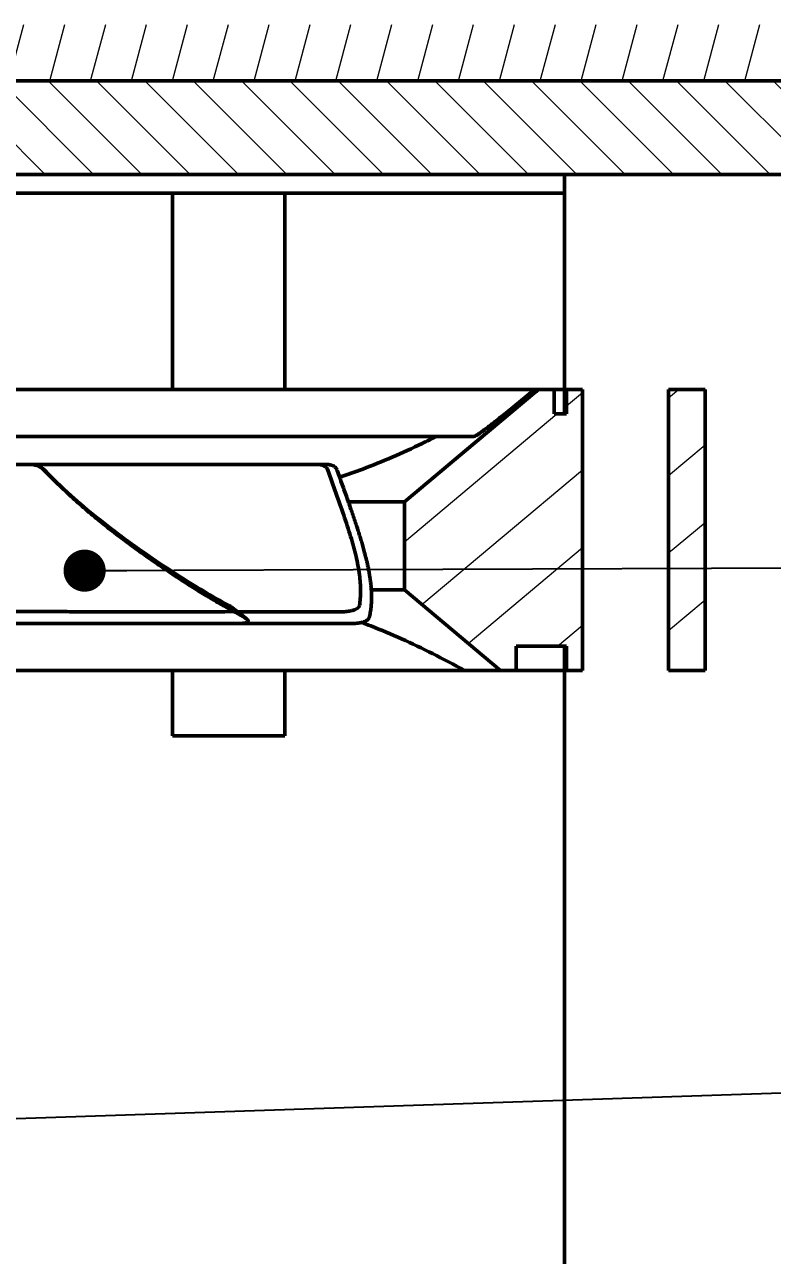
# Model space of a CAD drawing. Header units: inches. Extents: x -2049 to -860, y -317 to 524.
# Drawn here: x -1084.47 to -1057.87, y 99.34 to 143.17 of the extents above; entities that cross this region are included whole.
import ezdxf

# ---------------------------------------------------------------- set-up
doc = ezdxf.new("R2010")
doc.units = ezdxf.units.IN
doc.header["$LTSCALE"] = 2.5746062992
doc.header["$MEASUREMENT"] = 0
doc.header["$PDMODE"] = 3
doc.header["$PDSIZE"] = 0.3125
doc.layers.get('0').update_dxf_attribs({"linetype": 'CONTINUOUS', "lineweight": 50})
doc.layers.get('Defpoints').update_dxf_attribs({"linetype": 'CONTINUOUS'})
for name, color, linetype, lineweight in [('dim', 7, 'CONTINUOUS', 9), ('from', 7, 'CONTINUOUS', 15), ('细实线', 7, 'CONTINUOUS', 9), ('风扇', 7, 'CONTINUOUS', 50)]:
    doc.layers.add(name, color=color, linetype=linetype, lineweight=lineweight)
doc.styles.add('TEXTSTYLE_1', font='gdt', dxfattribs={"width": 0.8})
doc.dimstyles.new('ISO-25', dxfattribs={"dimtxt": 5, "dimasz": 5, "dimexe": 1.25, "dimexo": 0.625, "dimtad": 1, "dimdec": 0, "dimlfac": 1.5, "dimdsep": 46, "dimtxsty": 'TEXTSTYLE_1', "dimcen": 2.5, "dimclrd": 256, "dimclre": 256, "dimclrt": 256, "dimadec": 0, "dimazin": 0, "dimtfac": 1, "dimtdec": 0, "dimtmove": 0, "dimatfit": 3, "dimfxl": 1, "dimlwd": 25, "dimarcsym": 0})
doc.dimstyles.new('ISO-25$0', dxfattribs={"dimtxt": 5, "dimasz": 5, "dimexe": 1.25, "dimexo": 0.625, "dimtad": 1, "dimdec": 0, "dimlfac": 1.5, "dimdsep": 46, "dimtxsty": 'TEXTSTYLE_1', "dimcen": 2.5, "dimclrd": 256, "dimclre": 256, "dimclrt": 256, "dimadec": 0, "dimazin": 0, "dimtfac": 1, "dimtdec": 0, "dimtmove": 0, "dimatfit": 3, "dimfxl": 1, "dimlwd": 25, "dimarcsym": 0})

# ---------------------------------------------------------------- blocks, each defined once
blk = doc.blocks.new('*D57')
at = {"layer": 'Defpoints', "color": 0, "transparency": 16777216}
for p in [(-1231.84454690775, 446.9677767412457), (-1055.929901698032, 446.9677767412456), (-1171.592852007335, 52.36996969744924)]:
    blk.add_point(p, dxfattribs=at)
at = {"layer": 'dim', "lineweight": -2, "transparency": 16777216}
for p, q in [((-1056.554901698032, 446.9677767412456), (-1233.09454690775, 446.9677767412457)), ((-1172.217852007335, 52.36996969744924), (-1233.09454690775, 52.36996969744926))]:
    blk.add_line(p, q, dxfattribs=at)
at = {"layer": 'dim', "lineweight": 25, "transparency": 16777216}
blk.add_line((-1231.84454690775, 57.36996969744925), (-1231.84454690775, 441.9677767412457), dxfattribs=at)
at = {"layer": 'dim', "transparency": 16777216}
for points in [[(-1232.677880241083, 441.9677767412457), (-1231.011213574416, 441.9677767412457), (-1231.84454690775, 446.9677767412457)], [(-1232.677880241083, 57.36996969744926), (-1231.011213574416, 57.36996969744925), (-1231.84454690775, 52.36996969744925)]]:
    blk.add_solid(points, dxfattribs=at)
at = {"layer": 'dim', "transparency": 16777216, "insert": (-1234.96954690775, 248.0723433727648), "char_height": 5, "attachment_point": 5, "rotation": 90, "style": 'TEXTSTYLE_1'}
blk.add_mtext('592', dxfattribs=at)

msp = doc.modelspace()

# ---------------------------------------------------------------- hatches: boundary and pattern name
at = {"layer": '细实线', "linetype": 'Continuous'}
h = msp.add_hatch(dxfattribs=at)
h.set_pattern_fill('DEFAULT__3', color=256, scale=1.405120247766246, angle=74.99999999999999, style=0, pattern_type=0)
h.set_pattern_definition([(74.99999999999999, (-1203.723529003851, 1516.918950804064), (-1.357241936087143, 0.3636718801277024), [])])
edge = h.paths.add_edge_path()
edge.add_line((-1108.216620814093, 141.1671165618664), (-976.2209535462748, 141.1671165618664))
edge.add_line((-1108.216620814093, 142.500407055691), (-1108.216620814093, 141.1671165618755))
edge.add_arc((-1107.549975373305, 142.5004068609669), 0.6666454424815658, 89.99997660799998, 179.999983231)
edge.add_line((-1107.549975100687, 143.167052303457), (-976.8875992596812, 143.167052303457))
edge.add_arc((-976.8875990615674, 142.5004067864611), 0.6666455152925597, 2.311789999609594e-05, 90.00001704299999)
edge.add_line((-976.2209535462749, 142.500407055691), (-976.2209535462749, 141.1671165618755))
h = msp.add_hatch(dxfattribs=at)
h.set_pattern_fill('DEFAULT__49', color=256, scale=1.216287576733803, angle=-45.00000000000001, style=0, pattern_type=0)
h.set_pattern_definition([(315, (-1203.723529003851, 1516.918950804064), (0.8600451932628668, 0.8600451932628661), [])])
edge = h.paths.add_edge_path()
edge.add_line((-1118.882951133041, 141.1004520384518), (-1118.882951133041, 137.9005548532944))
edge.add_line((-1118.816286574061, 141.1671165618664), (-1118.882951133041, 141.1004520384457))
edge.add_line((-1100.883517375671, 141.1671165618664), (-1118.816286574061, 141.1671165618664))
edge.add_line((-1100.883517375671, 137.8338903281585), (-1100.883517375671, 141.1671165618513))
edge.add_line((-1100.883517375671, 137.8338903281585), (-1118.816286574061, 137.8338903281585))
edge.add_line((-1118.882951133041, 137.9005548532999), (-1118.816286574061, 137.8338903281858))
edge = h.paths.add_edge_path()
edge.add_line((-965.5546232273273, 141.1004520384518), (-965.5546232273273, 137.9005548532944))
edge.add_line((-965.621287786307, 137.8338903281585), (-965.5546232273273, 137.9005548532726))
edge.add_line((-965.621287786307, 137.8338903281585), (-1033.068729448529, 137.8338903281585))
edge.add_line((-1033.068729448529, 137.8338903281585), (-1033.068729448529, 141.1671165618513))
edge.add_line((-965.621287786307, 141.1671165618664), (-1033.068729448529, 141.1671165618664))
edge.add_line((-965.5546232273273, 141.1004520384518), (-965.621287786307, 141.1671165618724))
edge = h.paths.add_edge_path()
edge.add_line((-1036.965294754792, 141.1671165618664), (-1038.977438329633, 141.1671165618664))
edge.add_line((-1036.965294754792, 137.8338903281585), (-1036.965294754792, 141.1671165618513))
edge.add_line((-1036.965294754792, 137.8338903281585), (-1038.977438329633, 137.8338903281585))
edge.add_line((-1038.977438329633, 137.8338903281585), (-1038.977438329633, 141.1671165618513))
edge = h.paths.add_edge_path()
edge.add_line((-1049.545352591819, 141.1671165618664), (-1098.216933936171, 141.1671165618664))
edge.add_line((-1049.545352591819, 137.8338903281585), (-1049.545352591819, 141.1671165618513))
edge.add_line((-1049.545352591819, 137.8338903281585), (-1098.216933936171, 137.8338903281585))
edge.add_line((-1098.216933936171, 137.8338903281585), (-1098.216933936171, 141.1671165618513))
h = msp.add_hatch(dxfattribs=at)
h.set_pattern_fill('DEFAULT__4', color=256, scale=0.7623405151507858, angle=35, style=0, pattern_type=0)
h.set_pattern_definition([(34.99999999999999, (-1203.723529003851, 1516.918950804064), (-0.4372605563491244, 0.6244727916209943), [])])
edge = h.paths.add_edge_path()
edge.add_line((-1102.216809014143, 137.1672450821193), (-1096.883642126678, 137.1672450821193))
edge.add_line((-1102.216809014143, 137.8338903281585), (-1102.216809014143, 137.1672450820975))
edge.add_line((-1102.216809014143, 137.8338903281585), (-1096.883642126678, 137.8338903281585))
edge.add_line((-1096.883642126678, 137.8338903281585), (-1096.883642126678, 137.1672450820975))
edge = h.paths.add_edge_path()
edge.add_line((-987.5539322353835, 137.1672450821193), (-982.2207653462253, 137.1672450821193))
edge.add_line((-987.5539322353835, 137.8338903281585), (-987.5539322353835, 137.1672450820975))
edge.add_line((-987.5539322353835, 137.8338903281585), (-982.2207653462253, 137.8338903281585))
edge.add_line((-982.2207653462253, 137.8338903281585), (-982.2207653462253, 137.1672450820975))
h = msp.add_hatch(dxfattribs=at)
h.set_pattern_fill('ANSI31', color=256, scale=0.6666666659733333, angle=-5.000000000000007, style=0)
h.set_pattern_definition([(39.99999999999998, (-1850.866896881382, 3648.156070649478), (-1.360567105754851, 1.621460736248851), [])])
edge = h.paths.add_edge_path()
edge.add_line((-1066.97862255718, 121.0344301111796), (-1065.188076026582, 121.0344301111796))
edge.add_line((-1066.97862255718, 121.0344301111796), (-1066.97862255718, 120.1677912897763))
edge.add_line((-1067.54527298062, 120.1677912897551), (-1066.97862255718, 120.1677912897551))
edge.add_line((-1067.54527298062, 120.1677912897551), (-1070.961537177707, 123.0343658510355))
edge.add_line((-1070.961537177707, 123.0343658510629), (-1070.961537177707, 126.1675985111062))
edge.add_line((-1070.961537177707, 126.1675985110929), (-1066.194657744104, 130.1674699908467))
edge.add_line((-1066.194657744104, 130.1674699908399), (-1065.628007489992, 130.1674699908399))
edge.add_line((-1065.628007489992, 129.3008311711422), (-1065.628007489992, 130.1674699908521))
edge.add_line((-1065.628007489992, 129.3008311711422), (-1065.188076026582, 129.3008311711422))
edge.add_line((-1065.188076026581, 129.3008311711422), (-1065.188076026581, 130.1674699908521))
edge.add_line((-1065.188076026581, 130.1674699908399), (-1064.62089490582, 130.1674699908399))
edge.add_line((-1064.62089490582, 120.1677912897551), (-1064.62089490582, 130.1674699908326))
edge.add_line((-1065.188076026581, 120.1677912897551), (-1064.62089490582, 120.1677912897551))
edge.add_line((-1065.188076026581, 121.0344301111796), (-1065.188076026581, 120.1677912897763))
edge = h.paths.add_edge_path()
edge.add_line((-1086.627880766412, 128.5008568748591), (-1086.658845004636, 128.5008568748591))
edge.add_line((-1086.658845004636, 128.5008568748591), (-1086.658845004636, 129.3341634328592))
edge.add_line((-1107.793295303251, 129.3341634328689), (-1086.658845004636, 129.3341634328689))
edge.add_line((-1107.793295303251, 129.3341634328689), (-1107.793295303251, 130.167469990869))
edge.add_line((-1107.793295303251, 130.1674699908399), (-1085.794551686109, 130.1674699908399))
edge.add_line((-1085.794551686109, 129.334163436245), (-1085.794551686109, 130.1674699908582))
edge.add_arc((-1086.627867150756, 129.3341723411828), 0.8333154646469872, 269.9990637963, 359.9993876627)
edge = h.paths.add_edge_path()
edge.add_line((-1128.399770962779, 129.3008311711422), (-1127.959839499368, 129.3008311711422))
edge.add_line((-1127.959839499368, 129.3008311711422), (-1127.959839499368, 130.1674699908521))
edge.add_line((-1127.959839499368, 130.1674699908399), (-1127.393189243563, 130.1674699908399))
edge.add_line((-1127.393189243563, 130.1674699908399), (-1122.62630980996, 126.1675985110862))
edge.add_line((-1122.62630980996, 123.0343658510629), (-1122.62630980996, 126.1675985111062))
edge.add_line((-1122.62630980996, 123.0343658510629), (-1126.042574007047, 120.1677912897824))
edge.add_line((-1126.609224430487, 120.1677912897551), (-1126.042574007047, 120.1677912897551))
edge.add_line((-1126.609224430487, 121.0344301111796), (-1126.609224430487, 120.1677912897763))
edge.add_line((-1128.399770962779, 121.0344301111796), (-1126.609224430487, 121.0344301111796))
edge.add_line((-1128.399770962779, 121.0344301111796), (-1128.399770962779, 120.1677912897763))
edge.add_line((-1128.966952081847, 120.1677912897551), (-1128.399770962779, 120.1677912897551))
edge.add_line((-1128.966952081847, 120.1677912897551), (-1128.966952081847, 130.1674699908326))
edge.add_line((-1128.966952081847, 130.1674699908399), (-1128.399770962779, 130.1674699908399))
edge.add_line((-1128.399770962779, 129.3008311711422), (-1128.399770962779, 130.1674699908521))
edge.add_line((-1126.565429735251, 122.1677270296578), (-1126.565429735251, 128.1675342509816))
edge.add_line((-1125.214814236277, 122.1677270296578), (-1126.565429735251, 122.1677270296578))
edge.add_line((-1123.492952429389, 123.612534882287), (-1125.214814236277, 122.1677270296535))
edge.add_line((-1123.492952429389, 123.612534882287), (-1123.492952429389, 125.5894294798706))
edge.add_line((-1126.565429735251, 128.1675342509761), (-1123.492952429388, 125.5894294798694))
edge = h.paths.add_edge_path()
edge.add_line((-1060.25740782545, 120.1677912897551), (-1060.25740782545, 130.1674699908326))
edge.add_line((-1061.558271511369, 120.1677912897551), (-1060.25740782545, 120.1677912897551))
edge.add_line((-1061.558271511369, 120.1677912897551), (-1061.558271511369, 130.1674699908326))
edge.add_line((-1061.558271511369, 130.1674699908399), (-1060.25740782545, 130.1674699908399))
edge = h.paths.add_edge_path()
edge.add_line((-1133.33043916391, 130.1674699908399), (-1132.029575476298, 130.1674699908399))
edge.add_line((-1132.029575476298, 120.1677912897551), (-1132.029575476298, 130.1674699908326))
edge.add_line((-1133.33043916391, 120.1677912897551), (-1132.029575476298, 120.1677912897551))
edge.add_line((-1133.33043916391, 120.1677912897551), (-1133.33043916391, 130.1674699908326))

# ---------------------------------------------------------------- linework, layer by layer
at = {"color": 7, "linetype": 'Continuous'}
for p, q in [((-1118.816286574061, 141.1671165618665), (-965.621287786307, 141.1671165618665)), ((-1108.216620814093, 141.1671165618665), (-976.2209535462749, 141.1671165618665)), ((-1049.545352591819, 141.1671165618665), (-1098.216933936171, 141.1671165618665)), ((-1118.816286574061, 137.8338903281585), (-965.621287786307, 137.8338903281585)), ((-1049.545352591819, 137.8338903281585), (-1098.216933936171, 137.8338903281585)), ((-1065.262935153049, 137.8338903281585), (-1065.262935153049, 129.3008311711422)), ((-1065.262935153049, 137.8338903281585), (-1065.262935153049, 129.3008311711422)), ((-1102.216861878311, 137.1672450821193), (-1065.262935153049, 137.1672450821193)), ((-1079.217598373833, 130.1674699908399), (-1079.217598373833, 137.1672450821193)), ((-1075.21772689408, 130.1674699908399), (-1075.21772689408, 137.1672450821193)), ((-1133.33043916391, 130.1674699908399), (-1065.262935153049, 130.1674699908399)), ((-1070.961537177707, 126.1675985110929), (-1066.194657744104, 130.1674699908399)), ((-1070.961537177707, 126.1675985110929), (-1066.274487514567, 130.1004850787231)), ((-1066.33069433887, 130.1674699908399), (-1067.348240411658, 129.3341634328689)), ((-1066.274487514567, 130.1004850787231), (-1066.194657744104, 130.1674699908399)), ((-1066.194657744104, 130.1674699908399), (-1065.628007489992, 130.1674699908399)), ((-1065.628007489992, 129.3008311711422), (-1065.628007489992, 130.1674699908399)), ((-1065.628007489992, 129.3008311711422), (-1065.628007489992, 130.1674699908399)), ((-1065.188076026581, 129.3008311711422), (-1065.188076026581, 130.1674699908399)), ((-1065.188076026581, 130.1674699908399), (-1064.62089490582, 130.1674699908399)), ((-1065.188076026581, 129.3008311711422), (-1065.188076026581, 130.1674699908399)), ((-1065.188076026581, 130.1674699908399), (-1064.62089490582, 130.1674699908399)), ((-1064.62089490582, 120.1677912897551), (-1064.62089490582, 130.1674699908399)), ((-1064.62089490582, 120.1677912897551), (-1064.62089490582, 130.1674699908399)), ((-1061.558271511369, 120.1677912897551), (-1061.558271511369, 130.1674699908399)), ((-1061.558271511369, 130.1674699908399), (-1060.25740782545, 130.1674699908399)), ((-1061.558271511369, 120.1677912897551), (-1061.558271511369, 130.1674699908399)), ((-1061.558271511369, 130.1674699908399), (-1060.25740782545, 130.1674699908399)), ((-1060.25740782545, 120.1677912897551), (-1060.25740782545, 130.1674699908399)), ((-1060.25740782545, 120.1677912897551), (-1060.25740782545, 130.1674699908399)), ((-1065.628007489992, 129.3008311711422), (-1065.188076026581, 129.3008311711422)), ((-1065.628007489992, 129.3008311711422), (-1065.188076026581, 129.3008311711422)), ((-1090.825318001569, 128.5008568748591), (-1068.482851406015, 128.5008568748591)), ((-1082.599153025324, 126.1675985110929), (-1082.570907504773, 126.1675985110929)), ((-1072.954386541286, 126.1675985110929), (-1070.961420182293, 126.1675985110929)), ((-1070.961537177707, 123.0343658510629), (-1070.961537177707, 126.1675985110929)), ((-1070.961537177707, 123.0343658510629), (-1070.961537177707, 126.1675985110929)), ((-1072.136894520736, 123.0343658510629), (-1070.961420182293, 123.0343658510629)), ((-1067.54527298062, 120.1677912897551), (-1070.961537177707, 123.0343658510629)), ((-1067.54527298062, 120.1677912897551), (-1070.961537177707, 123.0343658510629)), ((-1066.97862255718, 121.0344301111797), (-1065.188076026581, 121.0344301111797)), ((-1066.97862255718, 121.0344301111797), (-1066.97862255718, 120.1677912897551)), ((-1066.97862255718, 121.0344301111797), (-1066.97862255718, 120.1677912897551)), ((-1066.97862255718, 121.0344301111797), (-1065.188076026581, 121.0344301111797)), ((-1065.262935153049, 121.0344301111797), (-1065.262935153049, 77.16917287564917)), ((-1065.262935153049, 121.0344301111797), (-1065.262935153049, 77.16917287564917)), ((-1065.188076026581, 121.0344301111797), (-1065.188076026581, 120.1677912897551)), ((-1065.188076026581, 121.0344301111797), (-1065.188076026581, 120.1677912897551)), ((-1128.398331252371, 120.1677912897551), (-1065.262935153049, 120.1677912897551)), ((-1079.217598373833, 117.8345329260277), (-1079.217598373833, 120.1677912897551)), ((-1075.21772689408, 117.8345329260277), (-1075.21772689408, 120.1677912897551)), ((-1067.54527298062, 120.1677912897551), (-1066.97862255718, 120.1677912897551)), ((-1065.188076026581, 120.1677912897551), (-1064.62089490582, 120.1677912897551)), ((-1065.188076026581, 120.1677912897551), (-1064.62089490582, 120.1677912897551)), ((-1061.558271511369, 120.1677912897551), (-1060.25740782545, 120.1677912897551)), ((-1061.558271511369, 120.1677912897551), (-1060.25740782545, 120.1677912897551)), ((-1075.21772689408, 117.8345329260277), (-1079.217598373833, 117.8345329260277))]:
    msp.add_line(p, q, dxfattribs=at)
at = {"color": 7, "linetype": 'Continuous', "start_tangent": (1, -1.836909530733566e-16), "end_tangent": (0.7741338216798601, 0.6330219791850316)}
msp.add_spline([(-1068.482851404322, 128.5008568748592), (-1068.460111440472, 128.5069346760407), (-1068.420448235754, 128.5265383554232), (-1068.362282331758, 128.5613612072139), (-1068.283127443011, 128.6136340297898), (-1068.181043388505, 128.6853339617388), (-1068.054803172613, 128.7779255944792), (-1067.906110860447, 128.8906004330894), (-1067.737256435655, 129.0219030364928), (-1067.54986699705, 129.1708095941587), (-1067.348240409965, 129.334163432869)], degree=3, dxfattribs=at)
at = {"color": 7, "linetype": 'Continuous'}
for points, knots in [([(-1069.838128308841, 128.4952517406252), (-1069.999854451338, 128.4128093149521), (-1070.512462651703, 128.157423514814), (-1071.374152434495, 127.7607480990114), (-1072.356376988442, 127.3630388593711), (-1072.986668861902, 127.1407029063465), (-1073.264623103983, 127.0493831696213)], [0, 0, 0, 0, 0.4901232499607024, 1.546226692161676, 2.560325127458593, 3.35017799151946, 3.35017799151946, 3.35017799151946, 3.35017799151946]), ([(-1068.827807550364, 120.1677912897552), (-1069.199460831497, 120.3746319473621), (-1069.935805773647, 120.7662867485191), (-1071.043854003387, 121.2960417148726), (-1071.892383813079, 121.6537215880272), (-1072.370765385608, 121.8365314299484), (-1072.481359572407, 121.8777713855509)], [0, 0, 0, 0, 1.148402459668402, 2.251136596485397, 3.314998761389692, 3.633649223572026, 3.633649223572026, 3.633649223572026, 3.633649223572026])]:
    msp.add_open_spline(points, degree=3, knots=knots, dxfattribs=at)
for points in [[(-1083.40541744382, 126.9271514649801), (-1083.403804937941, 126.9266577762717), (-1083.402192368147, 126.9261642964759), (-1083.400579734463, 126.9256710257012)], [(-1083.431715778011, 122.2667406756494), (-1083.438233147936, 122.2647353056866), (-1083.444749470586, 122.2627265303319), (-1083.451264744059, 122.260714356707)]]:
    msp.add_open_spline(points, degree=3, dxfattribs=at)
at = {"layer": '风扇', "linetype": 'Continuous'}
for p, q in [((-1073.731469158229, 127.5008890048982), (-1121.189912190978, 127.5008890048982)), ((-1083.783567208105, 127.3137677241193), (-1083.766542886952, 127.2966224605045)), ((-1083.593270252108, 127.1142693499042), (-1083.408721586919, 126.9308115982784)), ((-1073.357363400031, 127.3137677292027), (-1073.350632557032, 127.2966224672759)), ((-1076.569217672637, 122.000601459593), (-1077.127401249337, 122.4299236703348)), ((-1079.99324582114, 122.2550020832131), (-1085.899167854036, 122.26675253293)), ((-1077.028534709146, 122.259365654045), (-1085.899162700341, 122.269582618493)), ((-1073.239971701028, 122.2550020832131), (-1076.905465830265, 122.2592239064302)), ((-1076.625009039102, 122.0369899356628), (-1076.639545803129, 122.0450305349854)), ((-1072.216595982152, 122.0369899356628), (-1072.214148313598, 122.0450305315899)), ((-1076.901494617193, 121.8343743517819), (-1076.966945960447, 121.8337638755974)), ((-1072.850069778896, 121.8343743517819), (-1072.907948497706, 121.8337638755974))]:
    msp.add_line(p, q, dxfattribs=at)
for points, start_tangent, end_tangent in [([(-1084.254992951761, 127.5008891403668), (-1084.171087956747, 127.4956365163446), (-1084.095503534571, 127.4816865428699), (-1084.026374455524, 127.4607439997046), (-1083.962134152131, 127.4335085123734), (-1083.900249895663, 127.3991200865522), (-1083.839733019499, 127.3561753275827), (-1083.780191773401, 127.3023971512293)], (0.999999999999999, -3.526510080076157e-08), (0.6998266510063744, -0.714312717611273)), ([(-1084.24725081655, 127.5008890048982), (-1084.163857659116, 127.4957422260358), (-1084.088344717017, 127.4819659863826), (-1084.020801732341, 127.4617783882356), (-1083.959109928876, 127.436142184229), (-1083.900369434381, 127.4044088045239), (-1083.841982532086, 127.364447840099), (-1083.783567208105, 127.3137677241193)], (0.9999999999999994, -3.304182903094288e-08), (0.7156048622540766, -0.698505319319992)), ([(-1083.780191773401, 127.3023971512293), (-1082.933880125453, 126.489232364514), (-1082.007684295218, 125.6949923386829), (-1081.031970541159, 124.9386479578855), (-1080.035508242876, 124.2288620709431), (-1079.050830751071, 123.5755112081721), (-1078.101035324992, 122.9898724496861), (-1077.200848111756, 122.4764984637126)], (0.6998266035832966, -0.7143127640726203), (0.8771254609126874, -0.4802613099331505)), ([(-1076.639395925932, 122.0450305586953), (-1076.968637319197, 122.2258959205804), (-1077.305656655442, 122.4164692891275), (-1077.650088535234, 122.616869583306), (-1078.001567569303, 122.827215722065), (-1078.471853480557, 123.1178391192128), (-1078.952689657407, 123.4256420569728), (-1079.443168949376, 123.7505457132664), (-1079.942384207677, 124.0924712608735), (-1080.194950840906, 124.269821182684), (-1080.449160288269, 124.4515684296496), (-1080.961250067779, 124.8289011405972), (-1081.47613842081, 125.225761866789), (-1081.991310232118, 125.6434430778633), (-1082.504258549763, 126.0832842709022), (-1083.012509110551, 126.5468130391227), (-1083.264100675883, 126.7879549585783), (-1083.513584603388, 127.035625021992), (-1083.760656978285, 127.2900062525075), (-1083.766963231593, 127.2966231327642)], (-0.8794228289125277, 0.476041477171356), (-0.6897380780720689, 0.7240589642131698)), ([(-1074.061585130059, 127.5008891403668), (-1073.974912959995, 127.4956365163446), (-1073.903096215507, 127.4816865428699), (-1073.843013257308, 127.4607439997046), (-1073.792548440056, 127.4335085123734), (-1073.749623020036, 127.3991200865522), (-1073.714219561554, 127.3561753275827), (-1073.687613567603, 127.3023971529368)], (0.9999999999999993, -2.999466105906845e-08), (0.3345666936053536, -0.9423720748886721)), ([(-1073.73148231162, 127.5008890048982), (-1073.645211707734, 127.4957422260358), (-1073.573080971761, 127.4819659880708), (-1073.513754744993, 127.4617783899236), (-1073.464354487122, 127.436142185917), (-1073.42224486857, 127.4044088062119), (-1073.386127850496, 127.364447843475), (-1073.357363400032, 127.3137677292027)], (0.9999999999999993, -3.057513540824591e-08), (0.3929596868544887, -0.9195556995132058)), ([(-1073.687613567603, 127.3023971529368), (-1073.397262676617, 126.4892323966641), (-1073.118544694829, 125.6949923674762), (-1072.873368460447, 124.938647968033), (-1072.681301103442, 124.228862059127), (-1072.560033900443, 123.5755111844622), (-1072.518499951006, 122.9898724293522), (-1072.561683457214, 122.4764984654006)], (0.3345665778651175, -0.9423721159794703), (-0.1794032238152755, -0.9837756264945204)), ([(-1072.214018215591, 122.0450305570073), (-1072.173532851143, 122.2258959188924), (-1072.145936292406, 122.4164692874396), (-1072.130957921235, 122.6168695816179), (-1072.128115987922, 122.7207919884004), (-1072.128327121178, 122.827215722065), (-1072.133165769002, 122.9703750523119), (-1072.143117919377, 123.1178391192128), (-1072.158119889776, 123.2695980712764), (-1072.178108002753, 123.4256420569728), (-1072.20301857578, 123.5859612214924), (-1072.232787928023, 123.7505457132664), (-1072.267352382036, 123.9193856774661), (-1072.306648253597, 124.0924712608735), (-1072.350590970196, 124.269821182684), (-1072.399012367226, 124.4515684296496), (-1072.451723391785, 124.6378745642727), (-1072.508534984204, 124.8289011405972), (-1072.569258089888, 125.0248097228912), (-1072.633703652552, 125.225761866789), (-1072.701682615912, 125.4319191315146), (-1072.773005921988, 125.6434430778633), (-1072.847480818069, 125.8605011406372), (-1072.92489976742, 126.0832842709022), (-1073.005051530109, 126.3119892936916), (-1073.087724874672, 126.5468130391227), (-1073.1727092097, 126.7879549585783), (-1073.259796517572, 127.035625021992), (-1073.348773199615, 127.2900062525075), (-1073.351079266026, 127.2966231395357)], (0.2580368521595485, 0.9661350748873526), (-0.3290685601084256, 0.9443060323582432)), ([(-1072.561683457214, 122.4764984654006), (-1072.575088370955, 122.4397469299893), (-1072.601041570321, 122.4056945844917), (-1072.638649557743, 122.3747546786778), (-1072.685648119581, 122.3477622937212), (-1072.739995479791, 122.3247473989421), (-1072.80134981954, 122.3051282209744), (-1072.87118719208, 122.2883191037101), (-1072.951027142536, 122.2743239535818), (-1073.040334594765, 122.2637428313471), (-1073.137225728551, 122.25717920136), (-1073.239971701028, 122.2550020832131)], (-0.1794037818225342, -0.9837755247350748), (-0.9999995117447629, 0.0009881853238540874)), ([(-1076.901494617193, 121.834374351782), (-1076.793420322639, 121.8390272045517), (-1076.702968332385, 121.8479470931453), (-1076.631774704381, 121.8605582214444), (-1076.579853316744, 121.8760359659803), (-1076.544958336378, 121.894010506126), (-1076.525220444308, 121.9149620152502), (-1076.52130846539, 121.9397489179517), (-1076.535670748877, 121.9686824575395), (-1076.570032385326, 122.0012528978279), (-1076.625009039102, 122.0369899356629)], (0.9997888060835975, 0.02055099097207238), (-0.8693269364936083, 0.4942374707432027)), ([(-1072.850069778896, 121.834374351782), (-1072.747224388933, 121.8390272045517), (-1072.651104416703, 121.8479470948333), (-1072.564308203798, 121.8605582214444), (-1072.488561695883, 121.8760359676684), (-1072.422742575832, 121.8940105078333), (-1072.364391393256, 121.9149620152502), (-1072.312559361641, 121.9397489196397), (-1072.268988206315, 121.968682459247), (-1072.236429491989, 122.0012528995352), (-1072.216595982152, 122.0369899356629)], (0.9997431101430786, 0.02266525361524691), (0.3303747599593103, 0.9438498386829486)), ([(-1089.454140835408, 121.8371055429287), (-1089.433290963679, 121.8326484941526), (-1089.411817001831, 121.832629299148), (-1089.387713562377, 121.8326404256589), (-1089.360851478613, 121.832652361586), (-1089.330908202919, 121.8326649934633), (-1089.297450220328, 121.8326782822916), (-1089.26010679758, 121.8326920419036), (-1089.218414262413, 121.8327062163421), (-1089.171796657852, 121.8327208293366), (-1089.119636077633, 121.8327353593464), (-1089.061279444392, 121.8327496404601), (-1088.996032642459, 121.8327639114457), (-1088.923111661677, 121.8327782230215), (-1088.841652255869, 121.832792449944), (-1088.750695204536, 121.8328054306403), (-1088.649309094205, 121.8328193087437), (-1088.536677297088, 121.8328329988945), (-1088.411792471394, 121.8328485431921), (-1088.273273287582, 121.8328645057506), (-1088.11895811255, 121.8328828947536), (-1087.946522096345, 121.8329034596172), (-1087.753816671201, 121.8329286488467), (-1087.538818004746, 121.8329585944762), (-1087.299134235514, 121.8329894341561), (-1087.032829419079, 121.8330248118411), (-1086.736208576993, 121.8330577935435), (-1086.403892309421, 121.833093774027), (-1086.03057498761, 121.8331315561539), (-1085.610893262316, 121.8331721474215), (-1085.139560398396, 121.8332182215596), (-1084.610042029082, 121.8332763450522), (-1084.014845241036, 121.8333490459549), (-1083.346016391575, 121.8334177507853), (-1082.592863345423, 121.8334897726957), (-1081.740055388848, 121.8335574970569), (-1080.771713830887, 121.8336188801203), (-1079.671188702186, 121.8336697072825), (-1078.415628109769, 121.8337151735387), (-1076.966885921857, 121.833763621618)], (0.9999650359387156, -0.008362230568607928), (0.9999999995589054, 2.970164255182118e-05)), ([(-1087.450720769445, 121.8371055429287), (-1087.408430102123, 121.8326484941526), (-1087.361626426528, 121.832629299148), (-1087.310570485603, 121.8326404256589), (-1087.255552678376, 121.832652361586), (-1087.196337762686, 121.8326649934633), (-1087.132545556774, 121.8326782822916), (-1087.063997605977, 121.8326920419036), (-1086.990418200457, 121.8327062163421), (-1086.91142670466, 121.8327208293366), (-1086.826681027136, 121.8327353593464), (-1086.735888088397, 121.8327496404601), (-1086.638795586495, 121.8327639114457), (-1086.535125666212, 121.8327782230215), (-1086.42459906352, 121.832792449944), (-1086.306928967449, 121.8328054306403), (-1086.181975106771, 121.8328193087437), (-1086.049822274123, 121.8328329988945), (-1085.910393328797, 121.8328485431921), (-1085.763303092168, 121.8328645057506), (-1085.607533524307, 121.8328828947536), (-1085.442182112628, 121.8329034596172), (-1085.266772840863, 121.8329286488467), (-1085.081121153462, 121.8329585944762), (-1084.884902526747, 121.8329894341561), (-1084.678292237099, 121.8330248118411), (-1084.460295208838, 121.8330577935435), (-1084.229071431951, 121.833093774027), (-1083.983347049315, 121.8331315561539), (-1083.722240971706, 121.8331721474215), (-1083.445277878799, 121.8332182215596), (-1083.151598814218, 121.8332763450522), (-1082.840261573223, 121.8333490459549), (-1082.510580650468, 121.8334177507853), (-1082.160993693046, 121.8334897726957), (-1081.788614891399, 121.8335574970569), (-1081.391324924078, 121.8336188801203), (-1080.967599718133, 121.8336697072825), (-1080.514535926716, 121.8337151735387), (-1080.025433941053, 121.833763621618)], (0.9999930221029613, -0.003735738934350218), (0.9999999957299378, 9.241279160216493e-05)), ([(-1085.904878129686, 121.8371055429287), (-1085.863666062414, 121.8326484941526), (-1085.819100984531, 121.832629299148), (-1085.770044167652, 121.8326404256589), (-1085.716600847368, 121.832652361586), (-1085.658406951778, 121.8326649934633), (-1085.594931380559, 121.8326782822916), (-1085.525815673338, 121.8326920419036), (-1085.450577235458, 121.8327062163421), (-1085.368591694022, 121.8327208293366), (-1085.279232456243, 121.8327353593464), (-1085.181881961285, 121.8327496404601), (-1085.07592247898, 121.8327639114457), (-1084.960660928254, 121.8327782230215), (-1084.835350932072, 121.832792449944), (-1084.699179203488, 121.8328054306403), (-1084.551446252365, 121.8328193087437), (-1084.391674404715, 121.8328329988945), (-1084.219155814068, 121.8328485431921), (-1084.032737476009, 121.8328645057506), (-1083.83034400459, 121.8328828947536), (-1083.609868889711, 121.8329034596172), (-1083.369599056323, 121.8329286488467), (-1083.108093082111, 121.8329585944762), (-1082.823577977043, 121.8329894341561), (-1082.514904543192, 121.8330248118411), (-1082.179011562542, 121.8330577935435), (-1081.8111869023, 121.833093774027), (-1081.407136109091, 121.8331315561539), (-1080.962783418205, 121.8331721474215), (-1080.474367916604, 121.8332182215596), (-1079.937063959155, 121.8332763450522), (-1079.345365908692, 121.8333490459549), (-1078.693634970286, 121.8334177507853), (-1077.973872592114, 121.8334897726957), (-1077.174188786291, 121.8335574970569), (-1076.282836193204, 121.8336188801203), (-1075.287952550718, 121.8336697072825), (-1074.172727331078, 121.8337151718312), (-1072.90788956144, 121.833763621618)], (0.9999921744334013, -0.003956143571413775), (0.9999999994116519, 3.430298334328751e-05))]:
    msp.add_spline(points, degree=3, dxfattribs=dict(at, start_tangent=start_tangent, end_tangent=end_tangent))
for points, knots in [([(-1077.200848111756, 122.4764984637126), (-1077.180271770674, 122.4652320889633), (-1077.144691145695, 122.4441231008206), (-1077.102319848492, 122.4105549596348), (-1077.076654484743, 122.3795751133684), (-1077.070483612094, 122.34736445427), (-1077.086682611729, 122.3218536368868), (-1077.102951937385, 122.3112844491041), (-1077.112220223835, 122.3064180242421)], [0, 0, 0, 0, 0.06333885875345507, 0.1113845692409214, 0.1456021158584627, 0.1701131284891701, 0.1938343427435222, 0.2219909319487096, 0.2219909319487096, 0.2219909319487096, 0.2219909319487096]), ([(-1077.507853411872, 122.2550020832131), (-1077.993974641433, 122.2554209529872), (-1078.924019634241, 122.256246544044), (-1080.250173869591, 122.2574858050987), (-1081.435522000266, 122.2586402888915), (-1082.478475250271, 122.2596973092678), (-1083.389313001064, 122.2606465018163), (-1084.186365354963, 122.261492196667), (-1084.885238729829, 122.2622268410234), (-1085.445357860136, 122.2628244904258), (-1085.773947268935, 122.2631820081894), (-1085.899186797734, 122.2633185533029)], [0, 0, 0, 0, 1.31252780842158, 2.511122471258344, 3.580618001580958, 4.512969281663063, 5.327097694856875, 6.039881266424651, 6.665011850755606, 7.21405685148851, 7.55220378056868, 7.55220378056868, 7.55220378056868, 7.55220378056868]), ([(-1077.347402633109, 122.2597329180645), (-1077.363245203187, 122.2586807687549), (-1077.416696152276, 122.2558653400571), (-1077.470217471582, 122.2549696543377), (-1077.507853411872, 122.2550020832131)], [0.4389543876463157, 0.4389543876463157, 0.4389543876463157, 0.4389543876463157, 0.4818183236395795, 0.5834354002522781, 0.5834354002522781, 0.5834354002522781, 0.5834354002522781])]:
    msp.add_open_spline(points, degree=3, knots=knots, dxfattribs=at)

# ---------------------------------------------------------------- dimensions: what is measured, and where the dimension line sits
at = {"layer": 'dim'}
dim = msp.add_linear_dim(base=(-1231.84454690775, 446.9677767412457), p1=(-1171.592852007335, 52.36996969744924), p2=(-1055.929901698032, 446.9677767412456), angle=90, text='592', dimstyle='ISO-25$0', dxfattribs=at)
dim.commit()
dim.dimension.update_dxf_attribs({"geometry": '*D57', "text_midpoint": (-1231.84454690775, 248.0723433727648), "dimtype": 160})

# ---------------------------------------------------------------- leaders
at = {"layer": 'from', "color": 4}
for points in [[(-1082.339276786428, 123.7209056482635), (-933.2733041615093, 124.2823419658702)], [(-1136.31972712083, 102.468498522113), (-933.2733041615093, 109.3177481427521)]]:
    msp.add_leader(points, dimstyle='ISO-25', override={"dimasz": 1.5, "dimldrblk": 'Dot'}, dxfattribs=at)

doc.saveas('drawing.dxf')
